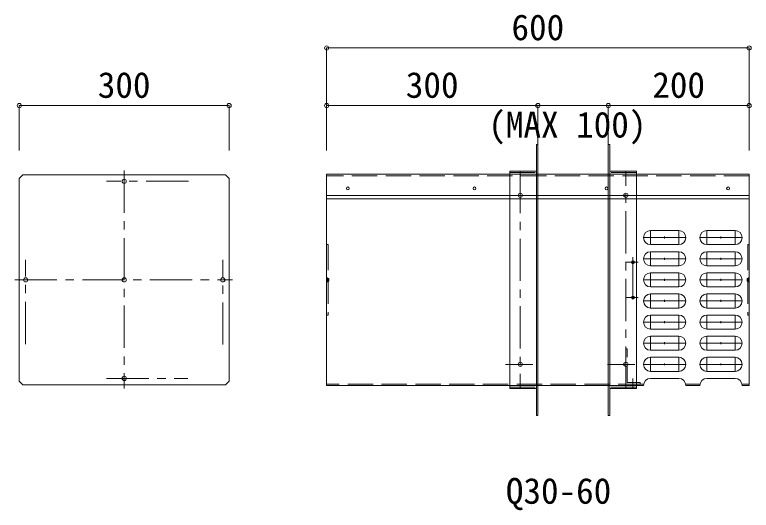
# Model space of a CAD drawing. Units: millimetres at full size; details may follow other scales. Extents: x -7455 to 7419, y -2549 to 3457.
# Drawn here: x 5710 to 6755, y -2549 to -1845 of the extents above; entities that cross this region are included whole.
import ezdxf
from ezdxf.enums import TextEntityAlignment as Align

# ---------------------------------------------------------------- set-up
doc = ezdxf.new("R2010")
doc.units = ezdxf.units.MM
doc.header["$LTSCALE"] = 12
doc.header["$PDMODE"] = 32
doc.header["$PDSIZE"] = 6
for name, pattern in [('CHAIN1', [8, 5, -1, 1, -1]), ('DASHED2', [3, 2, -1]), ('DASHED3', [4, 3, -1])]:
    doc.linetypes.add(name, pattern=pattern)
doc.layers.add('0-1_側面板', color=7, linetype='Continuous', lineweight=5)
doc.layers.add('0-8', color=4, linetype='Continuous', lineweight=5)
doc.styles.add('ＭＳ 明朝', font='')
doc.styles.get('ＭＳ 明朝').set_extended_font_data('MS Mincho')

msp = doc.modelspace()

# ---------------------------------------------------------------- linework, layer by layer
at = {"layer": '0-1_側面板'}
for p, q in [((6452.49, -2029.51), (6452.49, -2414.51)), ((6552.49, -2414.51), (6552.49, -2029.51)), ((6554.49, -2414.51), (6554.49, -2029.51)), ((6412.49, -2067.51), (6412.49, -2376.51)), ((6412.49, -2067.51), (6450.49, -2067.51)), ((6592.49, -2067.51), (6554.49, -2067.51)), ((6592.49, -2376.51), (6592.49, -2067.51)), ((5716.08, -2078.01), (5721.08, -2073.01)), ((5716.08, -2078.01), (5716.08, -2366.01)), ((5721.08, -2073.01), (6009.08, -2073.01)), ((6009.08, -2073.01), (6014.08, -2078.01)), ((6014.08, -2078.01), (6014.08, -2366.01)), ((6152.49, -2072.01), (6152.49, -2102.01)), ((6752.49, -2072.01), (6152.49, -2072.01)), ((6152.49, -2082.01), (6152.49, -2372.01)), ((6752.49, -2082.01), (6752.49, -2372.01)), ((6752.49, -2107.01), (6152.49, -2107.01)), ((6612.49, -2152.01), (6652.49, -2152.01)), ((6692.49, -2152.01), (6732.49, -2152.01)), ((6612.49, -2172.01), (6652.49, -2172.01)), ((6692.49, -2172.01), (6732.49, -2172.01)), ((6612.49, -2182.01), (6652.49, -2182.01)), ((6692.49, -2182.01), (6732.49, -2182.01)), ((6612.49, -2202.01), (6652.49, -2202.01)), ((6692.49, -2202.01), (6732.49, -2202.01)), ((6612.49, -2212.01), (6652.49, -2212.01)), ((6692.49, -2212.01), (6732.49, -2212.01)), ((6152.49, -2219.01), (6152.49, -2225.01)), ((6152.49, -2225.01), (6153.49, -2225.01)), ((6154.49, -2220.01), (6155.49, -2220.01)), ((6154.49, -2224.01), (6155.49, -2224.01)), ((6155.49, -2220.01), (6155.49, -2224.01)), ((6749.49, -2224.01), (6749.49, -2220.01)), ((6750.49, -2220.01), (6749.49, -2220.01)), ((6750.49, -2224.01), (6749.49, -2224.01)), ((6752.49, -2219.01), (6751.49, -2219.01)), ((6752.49, -2225.01), (6752.49, -2219.01)), ((6612.49, -2232.01), (6652.49, -2232.01)), ((6692.49, -2232.01), (6732.49, -2232.01)), ((6612.49, -2242.01), (6652.49, -2242.01)), ((6692.49, -2242.01), (6732.49, -2242.01)), ((6612.49, -2262.01), (6652.49, -2262.01)), ((6692.49, -2262.01), (6732.49, -2262.01)), ((6612.49, -2272.01), (6652.49, -2272.01)), ((6692.49, -2272.01), (6732.49, -2272.01)), ((6612.49, -2292.01), (6652.49, -2292.01)), ((6692.49, -2292.01), (6732.49, -2292.01)), ((6612.49, -2302.01), (6652.49, -2302.01)), ((6692.49, -2302.01), (6732.49, -2302.01)), ((6612.49, -2322.01), (6652.49, -2322.01)), ((6612.49, -2332.01), (6652.49, -2332.01)), ((6692.49, -2322.01), (6732.49, -2322.01)), ((6692.49, -2332.01), (6732.49, -2332.01)), ((6612.49, -2352.01), (6652.49, -2352.01)), ((6692.49, -2352.01), (6732.49, -2352.01)), ((6612.49, -2362.01), (6652.49, -2362.01)), ((6692.49, -2362.01), (6732.49, -2362.01)), ((5716.08, -2366.01), (5721.08, -2371.01)), ((6009.08, -2371.01), (5721.08, -2371.01)), ((6009.08, -2371.01), (6014.08, -2366.01)), ((6602.49, -2372.01), (6152.49, -2372.01)), ((6682.49, -2372.01), (6662.49, -2372.01)), ((6752.49, -2372.01), (6742.49, -2372.01)), ((6412.49, -2376.51), (6450.49, -2376.51)), ((6592.49, -2376.51), (6554.49, -2376.51)), ((6554.49, -2414.51), (6552.49, -2414.51))]:
    msp.add_line(p, q, dxfattribs=at)
at = {"layer": '0-1_側面板', "color": 4, "linetype": 'CHAIN1'}
for p, q in [((5865.08, -2066.66), (5865.08, -2376.43)), ((6427.49, -2067.51), (6427.49, -2376.51)), ((6577.49, -2376.51), (6577.49, -2067.51)), ((5956.18, -2082.01), (5840.09, -2082.01)), ((6407.53, -2102.01), (6446.37, -2102.01)), ((6591.2, -2102.01), (6552.37, -2102.01)), ((6612.49, -2172.01), (6612.49, -2152.01)), ((6652.49, -2172.01), (6652.49, -2152.01)), ((6692.49, -2172.01), (6692.49, -2152.01)), ((6732.49, -2172.01), (6732.49, -2152.01)), ((6602.49, -2162.01), (6662.49, -2162.01)), ((6632.49, -2163.35), (6632.49, -2160.58)), ((6682.49, -2162.01), (6742.49, -2162.01)), ((6712.49, -2163.35), (6712.49, -2160.58)), ((6612.49, -2202.01), (6612.49, -2182.01)), ((6652.49, -2202.01), (6652.49, -2182.01)), ((6692.49, -2202.01), (6692.49, -2182.01)), ((6732.49, -2202.01), (6732.49, -2182.01)), ((5725.08, -2313.12), (5725.08, -2193.49)), ((6005.08, -2313.96), (6005.08, -2193.49)), ((6587.49, -2189.76), (6587.49, -2256.57)), ((6602.49, -2192.01), (6662.49, -2192.01)), ((6632.49, -2193.35), (6632.49, -2190.58)), ((6682.49, -2192.01), (6742.49, -2192.01)), ((6712.49, -2193.35), (6712.49, -2190.58)), ((6595.04, -2197.01), (6578.37, -2197.01)), ((6612.49, -2232.01), (6612.49, -2212.01)), ((6652.49, -2232.01), (6652.49, -2212.01)), ((6692.49, -2232.01), (6692.49, -2212.01)), ((6732.49, -2232.01), (6732.49, -2212.01)), ((5709.62, -2222.01), (6018.85, -2222.01)), ((6152.49, -2222.01), (6155.49, -2222.01)), ((6602.49, -2222.01), (6662.49, -2222.01)), ((6632.49, -2223.35), (6632.49, -2220.58)), ((6682.49, -2222.01), (6742.49, -2222.01)), ((6712.49, -2223.35), (6712.49, -2220.58)), ((6752.49, -2222.01), (6749.49, -2222.01)), ((6595.04, -2247.01), (6577.8, -2247.01)), ((6612.49, -2262.01), (6612.49, -2242.01)), ((6652.49, -2262.01), (6652.49, -2242.01)), ((6692.49, -2262.01), (6692.49, -2242.01)), ((6732.49, -2262.01), (6732.49, -2242.01)), ((6602.49, -2252.01), (6662.49, -2252.01)), ((6632.49, -2253.35), (6632.49, -2250.58)), ((6682.49, -2252.01), (6742.49, -2252.01)), ((6712.49, -2253.35), (6712.49, -2250.58)), ((6612.49, -2292.01), (6612.49, -2272.01)), ((6652.49, -2292.01), (6652.49, -2272.01)), ((6692.49, -2292.01), (6692.49, -2272.01)), ((6732.49, -2292.01), (6732.49, -2272.01)), ((6602.49, -2282.01), (6662.49, -2282.01)), ((6632.49, -2283.35), (6632.49, -2280.58)), ((6682.49, -2282.01), (6742.49, -2282.01)), ((6712.49, -2283.35), (6712.49, -2280.58)), ((6612.49, -2322.01), (6612.49, -2302.01)), ((6632.49, -2313.35), (6632.49, -2310.58)), ((6652.49, -2322.01), (6652.49, -2302.01)), ((6692.49, -2322.01), (6692.49, -2302.01)), ((6712.49, -2313.35), (6712.49, -2310.58)), ((6732.49, -2322.01), (6732.49, -2302.01)), ((6602.49, -2312.01), (6662.49, -2312.01)), ((6682.49, -2312.01), (6742.49, -2312.01)), ((6612.49, -2352.01), (6612.49, -2332.01)), ((6652.49, -2352.01), (6652.49, -2332.01)), ((6692.49, -2352.01), (6692.49, -2332.01)), ((6732.49, -2352.01), (6732.49, -2332.01)), ((6406.28, -2342.01), (6445.11, -2342.01)), ((6589.95, -2342.01), (6551.11, -2342.01)), ((6602.49, -2342.01), (6662.49, -2342.01)), ((6632.49, -2343.35), (6632.49, -2340.58)), ((6682.49, -2342.01), (6742.49, -2342.01)), ((6712.49, -2343.35), (6712.49, -2340.58)), ((5840.09, -2362.01), (5955.57, -2362.01))]:
    msp.add_line(p, q, dxfattribs=at)
at = {"layer": '0-1_側面板', "linetype": 'DASHED3'}
for p, q in [((6412.49, -2069.51), (6452.49, -2069.51)), ((6592.49, -2069.51), (6552.49, -2069.51)), ((6752.49, -2074.01), (6152.49, -2074.01)), ((6154.49, -2172.01), (6152.49, -2172.01)), ((6750.49, -2172.01), (6750.49, -2272.01)), ((6752.49, -2172.01), (6750.49, -2172.01)), ((6752.49, -2272.01), (6750.49, -2272.01)), ((6602.49, -2370.01), (6152.49, -2370.01)), ((6682.69, -2370.01), (6662.49, -2370.01)), ((6752.49, -2370.01), (6742.29, -2370.01)), ((6412.49, -2374.51), (6452.49, -2374.51)), ((6592.49, -2374.51), (6552.49, -2374.51))]:
    msp.add_line(p, q, dxfattribs=at)
at = {"layer": '0-1_側面板', "linetype": 'DASHED2'}
for p, q in [((6577.49, -2370.01), (6577.49, -2320.01)), ((6597.49, -2370.01), (6577.49, -2370.01)), ((6597.49, -2370.01), (6597.49, -2368.01))]:
    msp.add_line(p, q, dxfattribs=at)
at = {"layer": '0-1_側面板', "color": 4, "linetype": 'DASHED2'}
msp.add_line((6587.49, -2376.11), (6587.49, -2362.15), dxfattribs=at)
at = {"layer": '0-1_側面板'}
for points in [[(6450.49, -2029.51), (6450.49, -2414.51), (6452.49, -2414.51)], [(6752.49, -2072.01), (6752.49, -2102.01), (6152.49, -2102.01)], [(6152.49, -2219.01), (6153.49, -2219.01), (6153.49, -2225.01)], [(6752.49, -2225.01), (6751.49, -2225.01), (6751.49, -2219.01)]]:
    msp.add_lwpolyline(points, dxfattribs=at)
at = {"layer": '0-1_側面板', "linetype": 'DASHED3'}
msp.add_lwpolyline([(6154.49, -2172.01), (6154.49, -2272.01), (6152.49, -2272.01)], dxfattribs=at)
at = {"layer": '0-1_側面板', "linetype": 'DASHED2'}
msp.add_lwpolyline([(6597.49, -2368.01), (6579.49, -2368.01), (6579.49, -2320.01), (6577.49, -2320.01)], dxfattribs=at)
at = {"layer": '0-1_側面板'}
for centre, radius in [((5865.08, -2082.01), 3), ((6182.49, -2092.01), 2), ((6182.49, -2092.01), 2), ((6362.49, -2092.01), 2), ((6362.49, -2092.01), 2), ((6549.99, -2092.01), 2), ((6549.99, -2092.01), 2), ((6722.49, -2092.01), 2), ((6722.49, -2092.01), 2), ((6427.49, -2102.01), 3), ((6577.49, -2102.01), 3), ((6587.49, -2197.01), 2), ((5725.08, -2222.01), 3), ((5865.08, -2222.01), 3), ((6005.08, -2222.01), 3), ((6587.49, -2247.01), 2), ((6427.49, -2342.01), 3), ((6577.49, -2342.01), 3), ((5865.08, -2362.01), 3)]:
    msp.add_circle(centre, radius, dxfattribs=at)
for centre, radius, start, end in [((6612.49, -2162.01), 10, 90, 270), ((6652.49, -2162.01), 10, 270, 90), ((6692.49, -2162.01), 10, 90, 270), ((6732.49, -2162.01), 10, 270, 90), ((6612.49, -2192.01), 10, 90, 270), ((6652.49, -2192.01), 10, 270, 90), ((6692.49, -2192.01), 10, 90, 270), ((6732.49, -2192.01), 10, 270, 90), ((6612.49, -2222.01), 10, 90, 270), ((6652.49, -2222.01), 10, 270, 90), ((6692.49, -2222.01), 10, 90, 270), ((6732.49, -2222.01), 10, 270, 90), ((6154.49, -2219.01), 1, 180, 270), ((6154.49, -2225.01), 1, 90, 180), ((6750.49, -2219.01), 1, 270, 0), ((6750.49, -2225.01), 1, 0, 90), ((6612.49, -2252.01), 10, 90, 270), ((6652.49, -2252.01), 10, 270, 90), ((6692.49, -2252.01), 10, 90, 270), ((6732.49, -2252.01), 10, 270, 90), ((6612.49, -2282.01), 10, 90, 270), ((6652.49, -2282.01), 10, 270, 90), ((6692.49, -2282.01), 10, 90, 270), ((6732.49, -2282.01), 10, 270, 90), ((6612.49, -2312.01), 10, 90, 270), ((6652.49, -2312.01), 10, 270, 90), ((6692.49, -2312.01), 10, 90, 270), ((6732.49, -2312.01), 10, 270, 90), ((6612.49, -2342.01), 10, 90, 270), ((6652.49, -2342.01), 10, 270, 90), ((6692.49, -2342.01), 10, 90, 270), ((6732.49, -2342.01), 10, 270, 90), ((6612.49, -2372.01), 10, 90, 180), ((6652.49, -2372.01), 10, 0, 90), ((6692.49, -2372.01), 10, 90, 180), ((6732.49, -2372.01), 10, 0, 90)]:
    msp.add_arc(centre, radius, start, end, dxfattribs=at)
at = {"layer": '0-8'}
for p, q in [((6752.49, -1892.61), (6152.49, -1892.61)), ((6152.49, -1892.61), (6152.49, -1974.44)), ((6752.49, -1892.61), (6752.49, -1974.44)), ((6014.08, -1974.44), (5716.08, -1974.44)), ((5716.08, -1974.44), (5716.08, -2038.04)), ((6014.08, -1974.44), (6014.08, -2038.04)), ((6152.49, -1974.44), (6152.49, -2038.04)), ((6452.49, -1974.44), (6152.49, -1974.44)), ((6152.49, -1974.44), (6152.49, -2012.76)), ((6552.49, -1974.44), (6452.49, -1974.44)), ((6452.49, -1974.44), (6452.49, -2038.04)), ((6452.49, -1974.44), (6452.49, -2012.76)), ((6552.49, -1974.44), (6552.49, -2038.04)), ((6552.49, -1974.44), (6752.49, -1974.44)), ((6552.49, -1974.44), (6552.49, -2013.74)), ((6752.49, -1974.44), (6752.49, -2038.04)), ((6752.49, -1974.44), (6752.49, -2013.74))]:
    msp.add_line(p, q, dxfattribs=at)
at = {"layer": '0-8', "color": 7}
for p, q in [((6450.49, -2029.51), (6452.49, -2029.51)), ((6554.49, -2029.51), (6552.49, -2029.51))]:
    msp.add_line(p, q, dxfattribs=at)
at = {"layer": '0-8'}
for p in [(6152.49, -1892.61), (6752.49, -1892.61), (5716.08, -1974.44), (6014.08, -1974.44), (6152.49, -1974.44), (6452.49, -1974.44), (6552.49, -1974.44), (6752.49, -1974.44)]:
    msp.add_point(p, dxfattribs=at)

# ---------------------------------------------------------------- texts
at = {"layer": '0-8', "color": 7, "style": 'ＭＳ 明朝'}
for s, p in [('600', (6414.99, -1892.61)), ('300', (5827.58, -1974.44)), ('300', (6264.99, -1974.44)), ('200', (6614.99, -1974.44)), ('(MAX 100)', (6382.13, -2030.85)), ('Q30-60', (6407.03, -2551.07))]:
    msp.add_text(s, height=36.66, dxfattribs=at).set_placement(p, align=Align.BOTTOM_LEFT)

doc.saveas('drawing.dxf')
